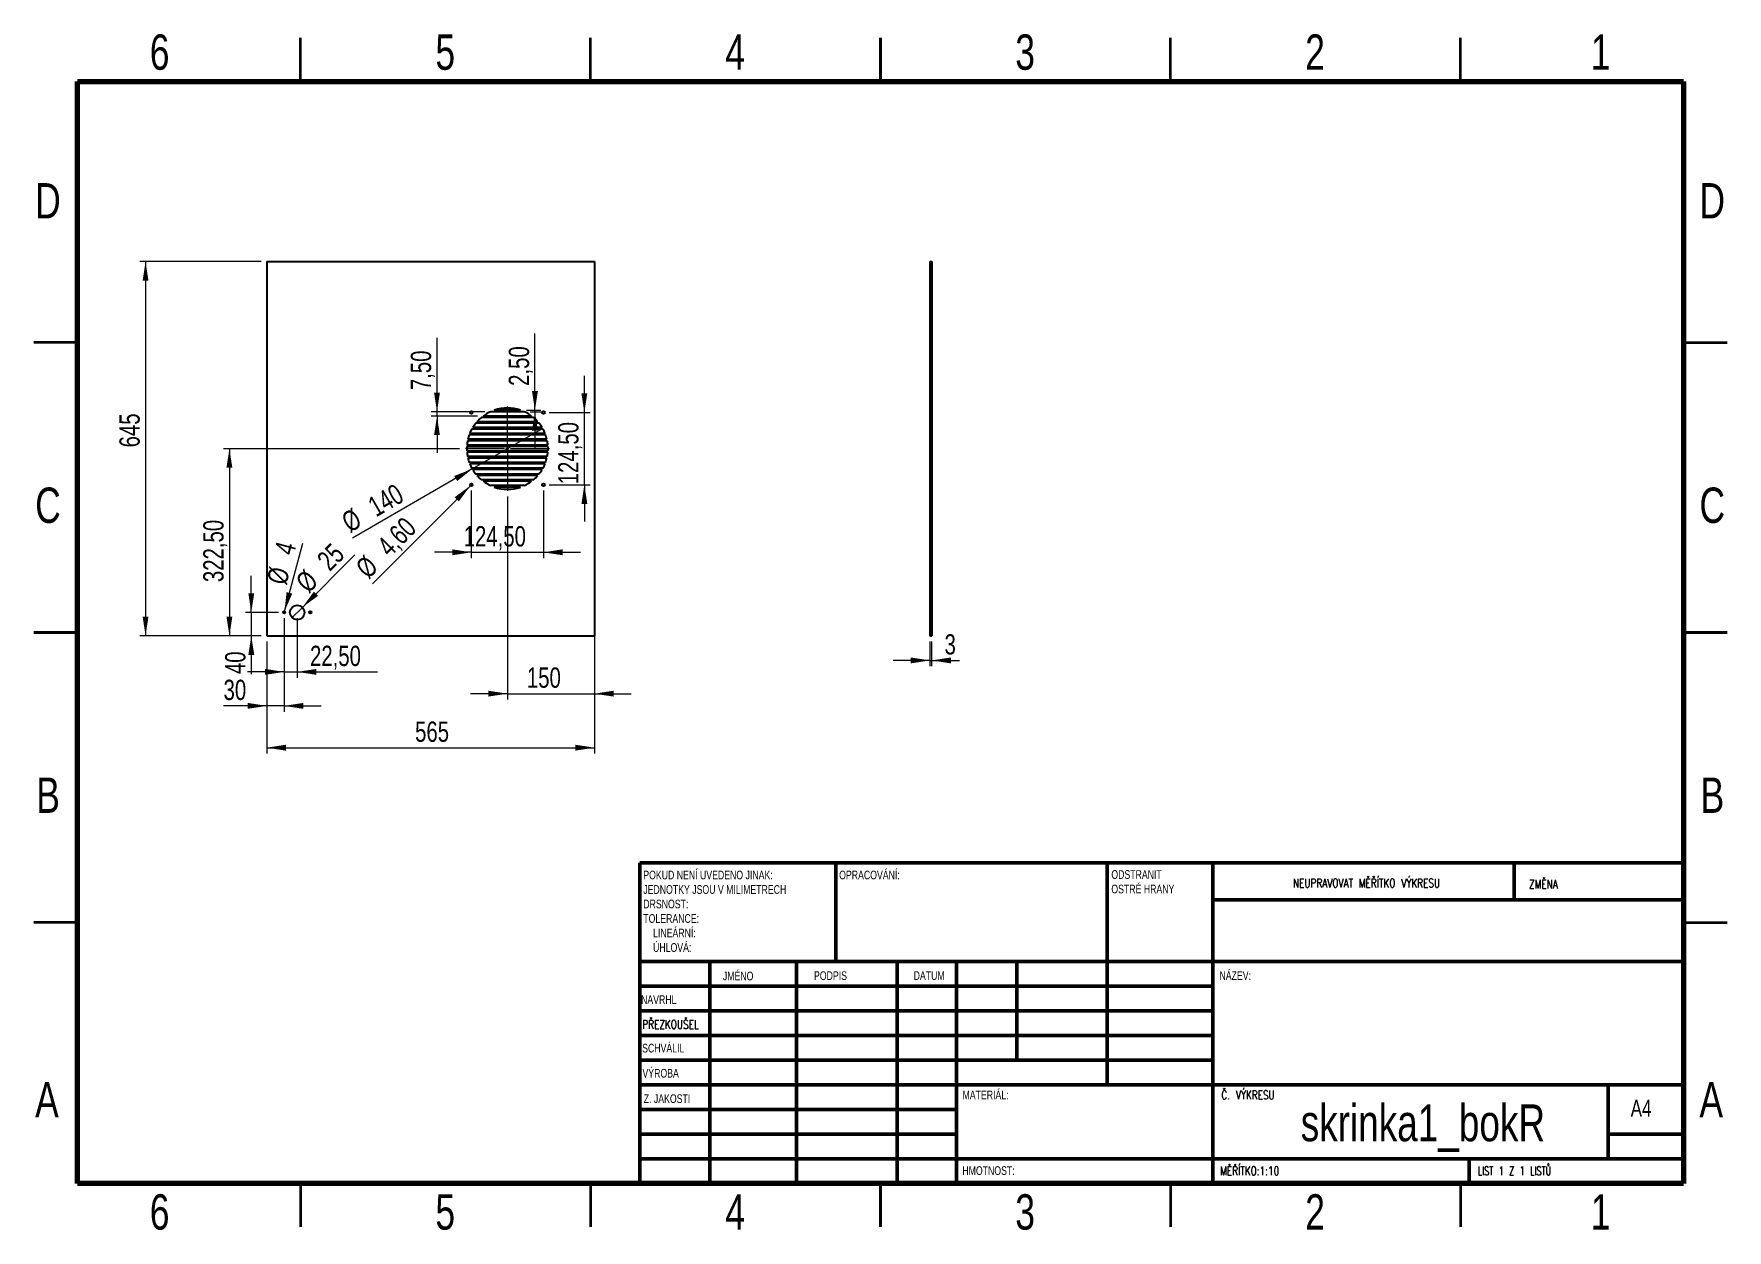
# Model space of a CAD drawing. Header units: millimetres. Extents: x 25 to 2945, y 19 to 2082.
import ezdxf

# ---------------------------------------------------------------- set-up
doc = ezdxf.new("R2010")
doc.units = ezdxf.units.MM
doc.header["$LTSCALE"] = 10
doc.styles.add('SLDTEXTSTYLE0', font='TXT', dxfattribs={"width": 0.75})
doc.styles.add('SLDTEXTSTYLE1', font='TXT', dxfattribs={"width": 0.6875, "bigfont": 'bigfont'})
doc.styles.add('SLDTEXTSTYLE2', font='TXT', dxfattribs={"width": 0.75, "bigfont": 'bigfont'})
doc.dimstyles.new('SLDDIMSTYLE0', dxfattribs={"dimtxt": 35, "dimasz": 33.02, "dimexe": 0, "dimexo": 0.0625, "dimgap": 8.75, "dimtad": 1, "dimrnd": 1e-09, "dimzin": 12, "dimdsep": 46, "dimtxsty": 'SLDTEXTSTYLE0', "dimsah": 1, "dimcen": 0.09, "dimadec": 0, "dimazin": 3, "dimtfac": 1, "dimtofl": 0, "dimtmove": 0, "dimatfit": 3, "dimfxl": 1, "dimfrac": 2, "dimtolj": 1, "dimtzin": 12, "dimarcsym": 0})
doc.dimstyles.new('SLDDIMSTYLE1', dxfattribs={"dimtxt": 35, "dimasz": 33.02, "dimexe": 0, "dimexo": 0.0625, "dimgap": 8.75, "dimtad": 1, "dimrnd": 1e-09, "dimzin": 12, "dimdsep": 46, "dimtxsty": 'SLDTEXTSTYLE0', "dimsah": 1, "dimcen": 0.09, "dimadec": 0, "dimazin": 3, "dimtfac": 1, "dimtmove": 0, "dimatfit": 0, "dimfxl": 1, "dimfrac": 2, "dimtolj": 1, "dimtzin": 12, "dimarcsym": 0})
doc.dimstyles.new('SLDDIMSTYLE2', dxfattribs={"dimtxt": 35, "dimasz": 33.02, "dimexe": 0, "dimexo": 0.0625, "dimgap": 8.75, "dimtad": 1, "dimrnd": 1e-09, "dimzin": 12, "dimdsep": 46, "dimtxsty": 'SLDTEXTSTYLE0', "dimblk1": 'NONE', "dimsah": 1, "dimcen": 0, "dimadec": 0, "dimazin": 3, "dimtfac": 1, "dimtmove": 0, "dimatfit": 3, "dimldrblk": 'NONE', "dimfxl": 1, "dimfrac": 2, "dimtolj": 1, "dimtzin": 12, "dimarcsym": 0})

# ---------------------------------------------------------------- blocks, each defined once
blk = doc.blocks.new('SW_NOTE_0')
at = {"color": 0, "linetype": 'Continuous', "lineweight": 0, "char_height": 15, "attachment_point": 1, "style": 'SLDTEXTSTYLE0'}
for s, insert in [('ODSTRANIT', (0, 19.3)), ('OSTRÉ HRANY', (0, -5.7))]:
    blk.add_mtext(s, dxfattribs=dict(at, insert=insert))
blk = doc.blocks.new('SW_NOTE_1')
at = {"color": 0, "linetype": 'Continuous', "lineweight": 0, "char_height": 15, "attachment_point": 1, "style": 'SLDTEXTSTYLE0'}
for s, insert in [('POKUD NENÍ UVEDENO JINAK:', (0, 19.3)), ('JEDNOTKY JSOU V MILIMETRECH', (0, -5.7)), ('TOLERANCE:', (0, -55.7)), ('DRSNOST:', (0, -30.7)), ('LINEÁRNÍ:', (16.9, -80.7)), ('ÚHLOVÁ:', (16.9, -105.7))]:
    blk.add_mtext(s, dxfattribs=dict(at, insert=insert))
blk = doc.blocks.new('_D')
at = {"color": 7, "linetype": 'Continuous', "lineweight": 18}
for p, q in [((426.7, 1034.3), (426.7, 841.2)), ((991.7, 1034.3), (991.7, 841.2)), ((426.7, 851.2), (991.7, 851.2))]:
    blk.add_line(p, q, dxfattribs=at)
for points in [[(426.7, 851.2), (459.7, 846.1), (459.7, 856.3)], [(991.7, 851.2), (958.6, 856.3), (958.6, 846.1)]]:
    blk.add_solid(points, dxfattribs=at)
at = {"color": 7, "linetype": 'Continuous', "lineweight": 18, "insert": (682.4, 896.3), "char_height": 35, "attachment_point": 1, "style": 'SLDTEXTSTYLE0'}
blk.add_mtext('565', dxfattribs=at)
blk = doc.blocks.new('_D_1')
at = {"color": 7, "linetype": 'Continuous', "lineweight": 18}
for p, q in [((416.7, 1689.3), (207.6, 1689.3)), ((217.6, 1689.3), (217.6, 1044.3)), ((416.7, 1044.3), (207.6, 1044.3))]:
    blk.add_line(p, q, dxfattribs=at)
for points in [[(217.6, 1689.3), (212.5, 1656.3), (222.7, 1656.3)], [(217.6, 1044.3), (222.7, 1077.4), (212.5, 1077.4)]]:
    blk.add_solid(points, dxfattribs=at)
at = {"color": 7, "linetype": 'Continuous', "lineweight": 18, "insert": (172.5, 1369), "char_height": 35, "attachment_point": 1, "rotation": 90, "style": 'SLDTEXTSTYLE0'}
blk.add_mtext('645', dxfattribs=at)
blk = doc.blocks.new('_D_2')
at = {"color": 7, "linetype": 'Continuous', "lineweight": 18}
for p, q in [((759.2, 1366.8), (352.2, 1366.8)), ((362.2, 1366.8), (362.2, 1044.3)), ((416.7, 1044.3), (352.2, 1044.3))]:
    blk.add_line(p, q, dxfattribs=at)
for points in [[(362.2, 1366.8), (357.1, 1333.8), (367.3, 1333.8)], [(362.2, 1044.3), (367.3, 1077.4), (357.1, 1077.4)]]:
    blk.add_solid(points, dxfattribs=at)
at = {"color": 7, "linetype": 'Continuous', "lineweight": 18, "insert": (317.1, 1136.7), "char_height": 35, "attachment_point": 1, "rotation": 90, "style": 'SLDTEXTSTYLE0'}
blk.add_mtext('322,50', dxfattribs=at)
blk = doc.blocks.new('_D_3')
at = {"color": 7, "linetype": 'Continuous', "lineweight": 18}
for p, q in [((991.7, 1679.3), (991.7, 934.3)), ((841.7, 1284.3), (841.7, 934.3)), ((841.7, 944.3), (778.2, 944.3)), ((841.7, 944.3), (991.7, 944.3)), ((991.7, 944.3), (1055.2, 944.3))]:
    blk.add_line(p, q, dxfattribs=at)
for points in [[(841.7, 944.3), (808.6, 949.4), (808.6, 939.3)], [(991.7, 944.3), (1024.7, 939.3), (1024.7, 949.4)]]:
    blk.add_solid(points, dxfattribs=at)
at = {"color": 7, "linetype": 'Continuous', "lineweight": 18, "insert": (875.2, 989.5), "char_height": 35, "attachment_point": 1, "style": 'SLDTEXTSTYLE0'}
blk.add_mtext('150', dxfattribs=at)
blk = doc.blocks.new('_D_4')
at = {"color": 7, "linetype": 'Continuous', "lineweight": 18}
for q in [(902.3, 1401.8), (574.6, 1212.7)]:
    blk.add_line((781, 1331.8), q, dxfattribs=at)
blk.add_solid([(781, 1331.8), (749.9, 1319.7), (755, 1310.9)], dxfattribs=at)
at = {"color": 7, "linetype": 'Continuous', "lineweight": 18, "char_height": 35, "attachment_point": 1, "rotation": 30, "style": 'SLDTEXTSTYLE0'}
for s, insert in [('140', (597.6, 1278.5)), ('%%c', (552.2, 1251.6))]:
    blk.add_mtext(s, dxfattribs=dict(at, insert=insert))
blk = doc.blocks.new('_NONE')
blk = doc.blocks.new('_D_5')
at = {"color": 7, "linetype": 'Continuous', "lineweight": 18}
for q in [(608.7, 1133.9), (781, 1306.2)]:
    blk.add_line((777.8, 1303), q, dxfattribs=at)
blk.add_solid([(777.8, 1303), (750.8, 1283.2), (758, 1276)], dxfattribs=at)
at = {"color": 7, "linetype": 'Continuous', "lineweight": 18, "char_height": 35, "attachment_point": 1, "rotation": 45, "style": 'SLDTEXTSTYLE0'}
for s, insert in [('4,60', (614, 1203.2)), ('%%c', (577, 1165.5))]:
    blk.add_mtext(s, dxfattribs=dict(at, insert=insert))
blk = doc.blocks.new('_D_6')
at = {"color": 7, "linetype": 'Continuous', "lineweight": 18}
for p, q in [((779.4, 1294.6), (779.4, 1178.1)), ((903.9, 1294.6), (903.9, 1178.1)), ((779.4, 1188.1), (715.9, 1188.1)), ((779.4, 1188.1), (903.9, 1188.1)), ((903.9, 1188.1), (967.4, 1188.1))]:
    blk.add_line(p, q, dxfattribs=at)
for points in [[(779.4, 1188.1), (746.4, 1193.2), (746.4, 1183)], [(903.9, 1188.1), (936.9, 1183), (936.9, 1193.2)]]:
    blk.add_solid(points, dxfattribs=at)
at = {"color": 7, "linetype": 'Continuous', "lineweight": 18, "insert": (766.2, 1233.2), "char_height": 35, "attachment_point": 1, "style": 'SLDTEXTSTYLE0'}
blk.add_mtext('124,50', dxfattribs=at)
blk = doc.blocks.new('_D_7')
at = {"color": 7, "linetype": 'Continuous', "lineweight": 18}
for p, q in [((974.3, 1429.1), (974.3, 1492.6)), ((913.9, 1429.1), (984.3, 1429.1)), ((974.3, 1304.6), (974.3, 1429.1)), ((913.9, 1304.6), (984.3, 1304.6)), ((974.3, 1304.6), (974.3, 1241.1))]:
    blk.add_line(p, q, dxfattribs=at)
for points in [[(974.3, 1429.1), (979.4, 1462.1), (969.3, 1462.1)], [(974.3, 1304.6), (969.3, 1271.6), (979.4, 1271.6)]]:
    blk.add_solid(points, dxfattribs=at)
at = {"color": 7, "linetype": 'Continuous', "lineweight": 18, "insert": (929.2, 1305.4), "char_height": 35, "attachment_point": 1, "rotation": 90, "style": 'SLDTEXTSTYLE0'}
blk.add_mtext('124,50', dxfattribs=at)
blk = doc.blocks.new('_D_8')
at = {"color": 7, "linetype": 'Continuous', "lineweight": 18}
for p, q in [((889.1, 1433.1), (889.1, 1565.6)), ((874.3, 1433.1), (899.1, 1433.1)), ((889.1, 1430.6), (889.1, 1433.1)), ((880.6, 1430.6), (899.1, 1430.6)), ((889.1, 1430.6), (889.1, 1367.1))]:
    blk.add_line(p, q, dxfattribs=at)
for points in [[(889.1, 1433.1), (894.2, 1466.1), (884, 1466.1)], [(889.1, 1430.6), (884, 1397.6), (894.2, 1397.6)]]:
    blk.add_solid(points, dxfattribs=at)
at = {"color": 7, "linetype": 'Continuous', "lineweight": 18, "insert": (844, 1475.1), "char_height": 35, "attachment_point": 1, "rotation": 90, "style": 'SLDTEXTSTYLE0'}
blk.add_mtext('2,50', dxfattribs=at)
blk = doc.blocks.new('_D_9')
at = {"color": 7, "linetype": 'Continuous', "lineweight": 18}
for p, q in [((720.2, 1430.6), (720.2, 1558.2)), ((802.7, 1430.6), (710.2, 1430.6)), ((790, 1423.1), (710.2, 1423.1)), ((720.2, 1423.1), (720.2, 1430.6)), ((720.2, 1423.1), (720.2, 1359.6))]:
    blk.add_line(p, q, dxfattribs=at)
for points in [[(720.2, 1430.6), (725.2, 1463.6), (715.1, 1463.6)], [(720.2, 1423.1), (715.1, 1390.1), (725.2, 1390.1)]]:
    blk.add_solid(points, dxfattribs=at)
at = {"color": 7, "linetype": 'Continuous', "lineweight": 18, "insert": (675, 1467.7), "char_height": 35, "attachment_point": 1, "rotation": 90, "style": 'SLDTEXTSTYLE0'}
blk.add_mtext('7,50', dxfattribs=at)
blk = doc.blocks.new('_D_10')
at = {"color": 7, "linetype": 'Continuous', "lineweight": 18}
for q in [(488.6, 1203.7), (456.1, 1082.4)]:
    blk.add_line((457.2, 1086.3), q, dxfattribs=at)
blk.add_solid([(457.2, 1086.3), (470.6, 1116.9), (460.8, 1119.5)], dxfattribs=at)
at = {"color": 7, "linetype": 'Continuous', "lineweight": 18, "char_height": 35, "attachment_point": 1, "rotation": 75, "style": 'SLDTEXTSTYLE0'}
for s, insert in [('4', (439.1, 1190.2)), ('%%c', (426, 1139.1))]:
    blk.add_mtext(s, dxfattribs=dict(at, insert=insert))
blk = doc.blocks.new('_D_11')
at = {"color": 7, "linetype": 'Continuous', "lineweight": 18}
for q in [(578.6, 1183.8), (470.3, 1075.5)]:
    blk.add_line((488, 1093.2), q, dxfattribs=at)
blk.add_solid([(488, 1093.2), (514.9, 1112.9), (507.8, 1120.1)], dxfattribs=at)
at = {"color": 7, "linetype": 'Continuous', "lineweight": 18, "char_height": 35, "attachment_point": 1, "rotation": 45, "style": 'SLDTEXTSTYLE0'}
for s, insert in [('25', (510.6, 1178.6)), ('%%c', (473.7, 1140.9))]:
    blk.add_mtext(s, dxfattribs=dict(at, insert=insert))
blk = doc.blocks.new('_D_12')
at = {"color": 7, "linetype": 'Continuous', "lineweight": 18}
for p, q in [((456.7, 1074.3), (456.7, 971.9)), ((479.2, 1074.3), (479.2, 971.9)), ((456.7, 981.9), (393.2, 981.9)), ((456.7, 981.9), (479.2, 981.9)), ((479.2, 981.9), (617.6, 981.9))]:
    blk.add_line(p, q, dxfattribs=at)
for points in [[(456.7, 981.9), (423.6, 987), (423.6, 976.8)], [(479.2, 981.9), (512.2, 976.8), (512.2, 987)]]:
    blk.add_solid(points, dxfattribs=at)
at = {"color": 7, "linetype": 'Continuous', "lineweight": 18, "insert": (501.2, 1027), "char_height": 35, "attachment_point": 1, "style": 'SLDTEXTSTYLE0'}
blk.add_mtext('22,50', dxfattribs=at)
blk = doc.blocks.new('_D_13')
at = {"color": 7, "linetype": 'Continuous', "lineweight": 18}
for p, q in [((456.7, 1074.3), (456.7, 913.3)), ((426.7, 1034.3), (426.7, 913.3)), ((426.7, 923.3), (352.1, 923.3)), ((456.7, 923.3), (426.7, 923.3)), ((456.7, 923.3), (520.2, 923.3))]:
    blk.add_line(p, q, dxfattribs=at)
for points in [[(426.7, 923.3), (393.6, 928.4), (393.6, 918.2)], [(456.7, 923.3), (489.7, 918.2), (489.7, 928.4)]]:
    blk.add_solid(points, dxfattribs=at)
at = {"color": 7, "linetype": 'Continuous', "lineweight": 18, "insert": (352.1, 968.4), "char_height": 35, "attachment_point": 1, "style": 'SLDTEXTSTYLE0'}
blk.add_mtext('30', dxfattribs=at)
blk = doc.blocks.new('_D_14')
at = {"color": 7, "linetype": 'Continuous', "lineweight": 18}
for p, q in [((399.9, 1084.3), (399.9, 1147.8)), ((446.7, 1084.3), (389.9, 1084.3)), ((399.9, 1084.3), (399.9, 1044.3)), ((416.7, 1044.3), (389.9, 1044.3)), ((399.9, 1044.3), (399.9, 978.1))]:
    blk.add_line(p, q, dxfattribs=at)
for points in [[(399.9, 1084.3), (405, 1117.4), (394.9, 1117.4)], [(399.9, 1044.3), (394.9, 1011.3), (405, 1011.3)]]:
    blk.add_solid(points, dxfattribs=at)
at = {"color": 7, "linetype": 'Continuous', "lineweight": 18, "insert": (354.8, 978.1), "char_height": 35, "attachment_point": 1, "rotation": 90, "style": 'SLDTEXTSTYLE0'}
blk.add_mtext('40', dxfattribs=at)
blk = doc.blocks.new('SW_CENTERMARKSYMBOL_0')
at = {"color": 0, "linetype": 'Continuous', "lineweight": 0}
for p, q in [((0, 5), (0, 72.5)), ((-5, 0), (-72.5, 0)), ((0, 0), (-2.5, 0)), ((0, 0), (0, 2.5)), ((0, 0), (0, -2.5)), ((0, 0), (2.5, 0)), ((5, 0), (72.5, 0)), ((0, -5), (0, -72.5))]:
    blk.add_line(p, q, dxfattribs=at)
blk = doc.blocks.new('_D_15')
at = {"color": 7, "linetype": 'Continuous', "lineweight": 18}
for p, q in [((1570.2, 1034.3), (1570.2, 991.7)), ((1573.2, 1034.3), (1573.2, 991.7)), ((1570.2, 1001.7), (1506.7, 1001.7)), ((1570.2, 1001.7), (1573.2, 1001.7)), ((1573.2, 1001.7), (1621.2, 1001.7))]:
    blk.add_line(p, q, dxfattribs=at)
for points in [[(1570.2, 1001.7), (1537.2, 1006.7), (1537.2, 996.6)], [(1573.2, 1001.7), (1606.3, 996.6), (1606.3, 1006.7)]]:
    blk.add_solid(points, dxfattribs=at)
at = {"color": 7, "linetype": 'Continuous', "lineweight": 18, "insert": (1595.4, 1046.8), "char_height": 35, "attachment_point": 1, "style": 'SLDTEXTSTYLE0'}
blk.add_mtext('3', dxfattribs=at)

msp = doc.modelspace()

# ---------------------------------------------------------------- linework, layer by layer
at = {"color": 7, "linetype": 'Continuous', "lineweight": 35}
for p, q in [((485, 2000), (485, 2075)), ((985, 2000), (985, 2075)), ((1485, 2075), (1485, 2000)), ((1485, 2000), (1485, 2075)), ((1985, 2000), (1985, 2075)), ((2485, 2000), (2485, 2075)), ((100, 1550), (25, 1550)), ((2870, 1550), (2945, 1550)), ((25, 1050), (100, 1050)), ((100, 1050), (25, 1050)), ((2945, 1050), (2870, 1050)), ((2870, 1050), (2945, 1050)), ((100, 550), (25, 550)), ((2870, 550), (2945, 550)), ((485, 100), (485, 25)), ((985, 100), (985, 25)), ((1485, 25), (1485, 100)), ((1485, 100), (1485, 25)), ((1985, 100), (1985, 25)), ((2485, 100), (2485, 25))]:
    msp.add_line(p, q, dxfattribs=at)
at = {"color": 7, "linetype": 'Continuous', "lineweight": 70}
for p, q in [((100, 100), (100, 2000)), ((100, 2000), (2870, 2000)), ((2870, 2000), (2870, 100)), ((2870, 100), (100, 100))]:
    msp.add_line(p, q, dxfattribs=at)
at = {"color": 7, "linetype": 'Continuous', "lineweight": 25}
for p, q in [((426.657, 1689.343), (426.657, 1044.343)), ((426.657, 1689.343), (991.657, 1689.343)), ((991.657, 1689.343), (991.657, 1044.343)), ((1570.24, 1689.343), (1573.24, 1689.343)), ((1570.24, 1689.343), (1570.24, 1044.343)), ((1573.24, 1689.343), (1573.24, 1044.343)), ((864.261, 1433.093), (819.054, 1433.093)), ((901.54, 1403.093), (781.775, 1403.093)), ((896.301, 1410.593), (787.014, 1410.593)), ((894.202, 1413.093), (789.113, 1413.093)), ((886.501, 1420.593), (796.814, 1420.593)), ((883.322, 1423.093), (799.993, 1423.093)), ((870.57, 1430.593), (812.745, 1430.593)), ((911.378, 1373.093), (771.937, 1373.093)), ((910.294, 1380.593), (773.021, 1380.593)), ((909.745, 1383.093), (773.57, 1383.093)), ((907.505, 1390.593), (775.81, 1390.593)), ((906.549, 1393.093), (776.766, 1393.093)), ((902.984, 1400.593), (780.331, 1400.593)), ((911.557, 1370.593), (771.758, 1370.593)), ((911.557, 1363.093), (771.758, 1363.093)), ((911.378, 1360.593), (771.937, 1360.593)), ((910.294, 1353.093), (773.021, 1353.093)), ((909.745, 1350.593), (773.57, 1350.593)), ((907.505, 1343.093), (775.81, 1343.093)), ((906.549, 1340.593), (776.766, 1340.593)), ((902.984, 1333.093), (780.331, 1333.093)), ((901.54, 1330.593), (781.775, 1330.593)), ((896.301, 1323.093), (787.014, 1323.093)), ((894.202, 1320.593), (789.113, 1320.593)), ((886.501, 1313.093), (796.814, 1313.093)), ((883.322, 1310.593), (799.993, 1310.593)), ((870.57, 1303.093), (812.745, 1303.093)), ((864.261, 1300.593), (819.054, 1300.593)), ((426.657, 1044.343), (991.657, 1044.343)), ((1570.24, 1044.343), (1573.24, 1044.343))]:
    msp.add_line(p, q, dxfattribs=at)
at = {"color": 7, "linetype": 'Continuous', "lineweight": 50}
for p, q in [((1070, 652.5), (2870, 652.5)), ((1070, 652.5), (1070, 100)), ((1408, 482.5), (1408, 652.5)), ((1876, 652.5), (1876, 270)), ((2058, 652.5), (2058, 100)), ((2578, 588.75), (2578, 652.5)), ((2870, 588.75), (2058, 588.75)), ((2870, 482.5), (1070, 482.5)), ((1190.704, 482.5), (1190.704, 100)), ((1339.91, 482.5), (1339.91, 100)), ((1513.989, 482.5), (1513.989, 100)), ((1616, 100), (1616, 482.5)), ((1720, 312.5), (1720, 482.5)), ((2058, 440), (1070, 440)), ((2058, 397.5), (1070, 397.5)), ((2058, 355), (1070, 355)), ((2058, 312.5), (1070, 312.5)), ((1616, 270), (1070, 270)), ((1616, 270), (2870, 270)), ((2740, 142.5), (2740, 270)), ((1616, 227.499), (1070, 227.499)), ((1616, 185), (1070, 185)), ((2870, 185), (2740, 185)), ((1070, 142.5), (2870, 142.5)), ((2500, 100), (2500, 142.5))]:
    msp.add_line(p, q, dxfattribs=at)
at = {"color": 7, "linetype": 'Continuous', "lineweight": 25}
for centre, radius in [((779.407, 1429.093), 2.3), ((903.907, 1429.093), 2.3), ((779.407, 1304.593), 2.3), ((903.907, 1304.593), 2.3), ((456.657, 1084.343), 2), ((479.157, 1084.343), 12.5), ((501.657, 1084.343), 2)]:
    msp.add_circle(centre, radius, dxfattribs=at)
for start, end in [(71.160803, 108.839197), (141.317813, 148.811378), (129.83815, 138.645629), (114.395752, 126.527485), (53.472515, 65.604248), (41.354371, 50.16185), (31.188622, 38.682187), (168.671811, 174.877484), (160.166638, 166.576736), (151.174551, 157.975687), (22.024313, 28.825449), (13.423264, 19.833362), (5.122516, 11.328189), (176.929113, 183.070887), (185.122516, 191.328189), (193.423264, 199.833362), (340.166638, 346.576736), (348.671811, 354.877484), (356.929113, 3.070887), (202.024313, 208.825449), (211.188622, 218.682187), (221.354371, 230.16185), (309.83815, 318.645629), (321.317813, 328.811378), (331.174551, 337.975687), (233.472515, 245.604248), (251.160803, 288.839197), (294.395752, 306.527485)]:
    msp.add_arc((841.657, 1366.843), 70, start, end, dxfattribs=at)

# ---------------------------------------------------------------- block references
at = {"color": 7, "linetype": 'Continuous', "lineweight": 0}
for name, p in [('SW_CENTERMARKSYMBOL_0', (841.657, 1366.843)), ('SW_NOTE_1', (1075.937, 619.874)), ('SW_NOTE_0', (1883.092, 620.695))]:
    msp.add_blockref(name, p, dxfattribs=at)

# ---------------------------------------------------------------- texts
for s, insert, char_height, attachment_point, style in [('6', (241.886, 2081.137), 60.96, 2, 'SLDTEXTSTYLE0'), ('5', (734.386, 2081.137), 60.96, 2, 'SLDTEXTSTYLE0'), ('4', (1234.386, 2081.137), 60.96, 2, 'SLDTEXTSTYLE0'), ('3', (1734.386, 2081.137), 60.96, 2, 'SLDTEXTSTYLE0'), ('2', (2234.386, 2081.137), 60.96, 2, 'SLDTEXTSTYLE0'), ('1', (2726.886, 2081.137), 60.96, 2, 'SLDTEXTSTYLE0'), ('D', (49.302, 1824.757), 60.96, 2, 'SLDTEXTSTYLE0'), ('D', (2919.302, 1824.757), 60.96, 2, 'SLDTEXTSTYLE0'), ('C', (49.365, 1299.757), 60.96, 2, 'SLDTEXTSTYLE0'), ('C', (2919.365, 1299.757), 60.96, 2, 'SLDTEXTSTYLE0'), ('B', (49.534, 799.757), 60.96, 2, 'SLDTEXTSTYLE0'), ('B', (2919.534, 799.757), 60.96, 2, 'SLDTEXTSTYLE0'), ('OPRACOVÁNÍ:', (1413.713, 639.193), 15, 1, 'SLDTEXTSTYLE0'), ('NEUPRAVOVAT MĚŘÍTKO VÝKRESU', (2196.146, 625.33), 15, 1, 'SLDTEXTSTYLE2'), ('ZMĚNA', (2603.276, 623.349), 15, 1, 'SLDTEXTSTYLE2'), ('JMÉNO', (1213.222, 465.015), 15, 1, 'SLDTEXTSTYLE0'), ('NÁZEV:', (2069.562, 465.762), 15, 1, 'SLDTEXTSTYLE0'), ('PODPIS', (1370.336, 465.618), 15, 1, 'SLDTEXTSTYLE0'), ('DATUM', (1542.147, 465.762), 15, 1, 'SLDTEXTSTYLE0'), ('NAVRHL', (1072.121, 424.297), 15, 1, 'SLDTEXTSTYLE0'), ('PŘEZKOUŠEL', (1074.105, 381.544), 15, 1, 'SLDTEXTSTYLE2'), ('SCHVÁLIL', (1074.017, 340.643), 15, 1, 'SLDTEXTSTYLE0'), ('VÝROBA', (1074.552, 297.337), 15, 1, 'SLDTEXTSTYLE0'), ('A', (47.566, 274.757), 60.96, 2, 'SLDTEXTSTYLE0'), ('MATERIÁL:', (1626.459, 259.861), 15, 1, 'SLDTEXTSTYLE0'), ('Č. VÝKRESU', (2072.787, 259.861), 15, 1, 'SLDTEXTSTYLE2'), ('A', (2917.566, 274.757), 60.96, 2, 'SLDTEXTSTYLE0'), ('Z. JAKOSTI', (1076.69, 253.496), 15, 1, 'SLDTEXTSTYLE0'), ('skrinka1_bokR', (2420.368, 236.069), 63.5, 2, 'SLDTEXTSTYLE0'), ('A4', (2778.712, 244.064), 29.1042, 1, 'SLDTEXTSTYLE0'), ('HMOTNOST:', (1626.178, 129.493), 14.986, 1, 'SLDTEXTSTYLE0'), ('MĚŘÍTKO:1:10', (2070.74, 129.001), 15, 1, 'SLDTEXTSTYLE2'), ('LIST 1 Z 1 LISTŮ', (2514.783, 129.001), 15, 1, 'SLDTEXTSTYLE1'), ('6', (241.886, 81.137), 60.96, 2, 'SLDTEXTSTYLE0'), ('5', (734.386, 81.137), 60.96, 2, 'SLDTEXTSTYLE0'), ('4', (1234.386, 81.137), 60.96, 2, 'SLDTEXTSTYLE0'), ('3', (1734.386, 81.137), 60.96, 2, 'SLDTEXTSTYLE0'), ('2', (2234.386, 81.137), 60.96, 2, 'SLDTEXTSTYLE0'), ('1', (2726.886, 81.137), 60.96, 2, 'SLDTEXTSTYLE0')]:
    msp.add_mtext(s, dxfattribs=dict(at, insert=insert, char_height=char_height, attachment_point=attachment_point, style=style))

# ---------------------------------------------------------------- dimensions: what is measured, and where the dimension line sits
at = {"color": 7, "linetype": 'Continuous', "lineweight": 18}
for base, p1, p2, dimstyle, picture, middle in [((217.63, 1044.343), (426.657, 1689.343), (426.657, 1044.343), 'SLDDIMSTYLE0', '_D_1', (217.63, 1407.803)), ((720.162, 1430.593), (799.993, 1423.093), (812.745, 1430.593), 'SLDDIMSTYLE1', '_D_9', (720.162, 1512.945)), ((889.082, 1433.093), (870.57, 1430.593), (864.261, 1433.093), 'SLDDIMSTYLE1', '_D_8', (889.082, 1520.345)), ((974.34, 1429.093), (903.907, 1304.593), (903.907, 1429.093), 'SLDDIMSTYLE1', '_D_7', (974.34, 1376.531)), ((362.197, 1044.343), (769.157, 1366.843), (426.657, 1044.343), 'SLDDIMSTYLE0', '_D_2', (362.197, 1207.819)), ((399.931, 1044.343), (456.657, 1084.343), (426.657, 1044.343), 'SLDDIMSTYLE1', '_D_14', (399.931, 1003.962))]:
    dim = msp.add_linear_dim(base=base, p1=p1, p2=p2, angle=90, dimstyle=dimstyle, dxfattribs=at)
    dim.commit()
    dim.dimension.update_dxf_attribs({"geometry": picture, "text_midpoint": middle, "dimtype": 160})
for base, p1, p2, dimstyle, picture, middle in [((991.657, 944.343), (841.657, 1294.343), (991.657, 1689.343), 'SLDDIMSTYLE1', '_D_3', (913.961, 944.343)), ((903.907, 1188.098), (779.407, 1304.593), (903.907, 1304.593), 'SLDDIMSTYLE1', '_D_6', (837.293, 1188.098)), ((426.657, 923.276), (456.657, 1084.343), (426.657, 1044.343), 'SLDDIMSTYLE1', '_D_13', (377.941, 923.276)), ((479.157, 981.893), (456.657, 1084.343), (479.157, 1084.343), 'SLDDIMSTYLE1', '_D_12', (559.43, 981.893)), ((991.657, 851.22), (426.657, 1044.343), (991.657, 1044.343), 'SLDDIMSTYLE0', '_D', (721.205, 851.22)), ((1573.24, 1001.659), (1570.24, 1044.343), (1573.24, 1044.343), 'SLDDIMSTYLE1', '_D_15', (1608.283, 1001.659))]:
    dim = msp.add_linear_dim(base=base, p1=p1, p2=p2, dimstyle=dimstyle, dxfattribs=at)
    dim.commit()
    dim.dimension.update_dxf_attribs({"geometry": picture, "text_midpoint": middle, "dimtype": 160})
for p1, p2, picture, middle in [((902.279, 1401.843), (781.036, 1331.843), '_D_4', (629.716, 1244.478)), ((781.034, 1306.219), (777.781, 1302.966), '_D_5', (657.771, 1182.956)), ((456.14, 1082.411), (457.175, 1086.274), '_D_10', (479.537, 1169.73)), ((470.319, 1075.504), (487.996, 1093.181), '_D_11', (544.466, 1149.651))]:
    dim = msp.add_diameter_dim_2p(p1=p1, p2=p2, dimstyle='SLDDIMSTYLE2', dxfattribs=at)
    dim.commit()
    dim.dimension.update_dxf_attribs({"geometry": picture, "text_midpoint": middle, "dimtype": 163})

doc.saveas('drawing.dxf')
